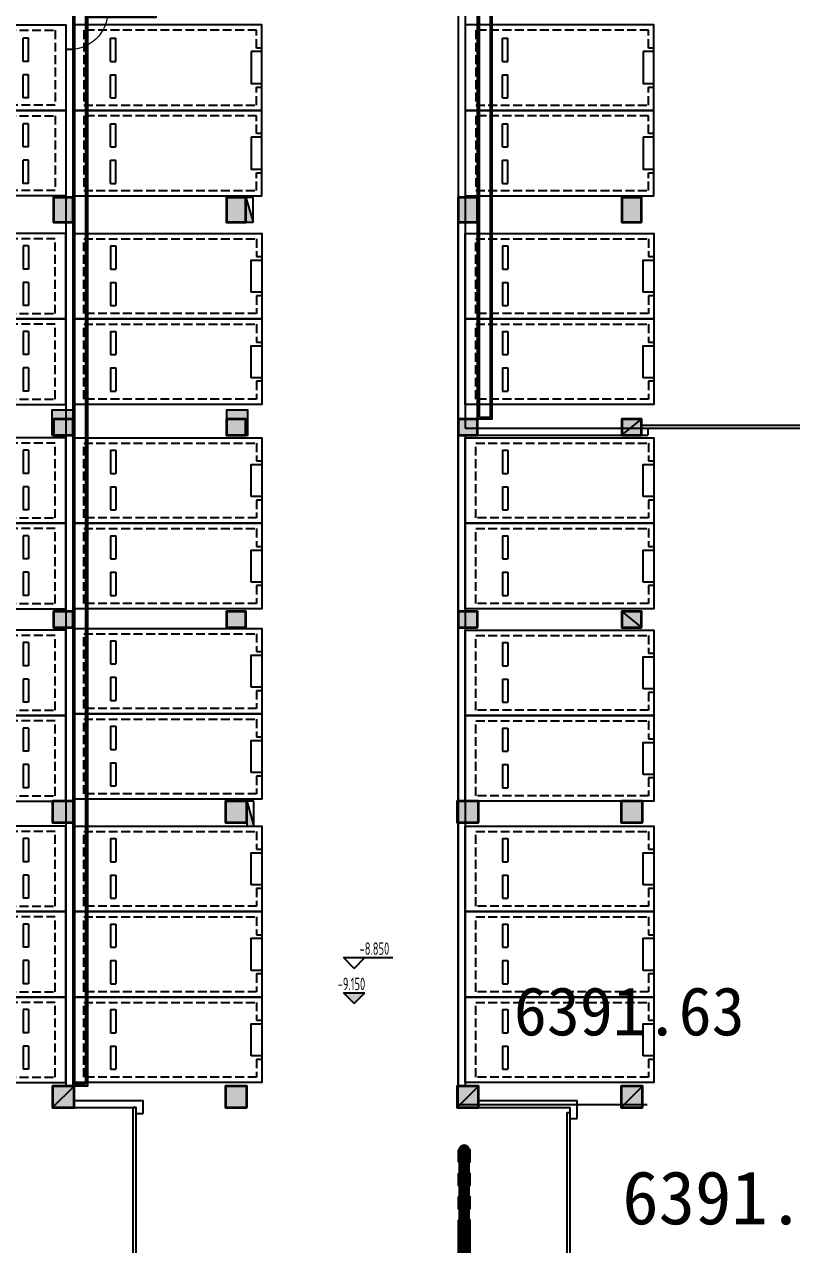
# Model space of a CAD drawing. Extents: x 512858 to 514372, y -232486 to -231710.
# Drawn here: x 512907.68 to 512929.21, y -232214.09 to -232179.83 of the extents above; entities that cross this region are included whole.
import ezdxf

# ---------------------------------------------------------------- set-up
doc = ezdxf.new("R2010")
doc.units = 0
doc.header["$LTSCALE"] = 1000
for name, pattern in [('CACHE2', [0.1875, 0.125, -0.0625]), ('CENTER', [2, 1.25, -0.25, 0.25, -0.25]), ('DASH', [0.35, 0.25, -0.1]), ('新块$0$__DASH', [0.35, 0.25, -0.1]), ('新块$0$DASH', [0.35, 0.25, -0.1])]:
    doc.linetypes.add(name, pattern=pattern)
doc.layers.get('0').update_dxf_attribs({"color": 252})
for name, color, linetype in [('$面积结果', 7, 'Continuous'), ('_0', 252, 'Continuous'), ('A-ANNO-HATC-PATT', 252, 'Continuous'), ('A-ANNO-LEVL', 252, 'Continuous'), ('A-COLU-CONC', 252, 'Continuous'), ('A-DOOR-FIRE', 252, 'Continuous'), ('A-HOLE-H', 252, 'CACHE2'), ('A-WALL-BLOK', 252, 'Continuous'), ('AA-WALL', 252, 'Continuous'), ('AD-普通车位', 252, 'Continuous'), ('B1F_车位$0$P-减速带', 252, 'Continuous'), ('ROAD_DOTE', 252, 'CENTER'), ('新块$0$A-PARK-D', 252, 'Continuous'), ('新块$0$AD-普通车位', 252, '新块$0$DASH')]:
    doc.layers.add(name, color=color, linetype=linetype)
for name, color, linetype, lineweight in [('P-FIRE-FH', 252, 'Continuous', 25), ('s-colu-cons', 252, 'Continuous', 35), ('S-COLU-HATC', 252, 'Continuous', 25), ('面积-不计容-地下室-1', 4, 'Continuous', 0)]:
    doc.layers.add(name, color=color, linetype=linetype, lineweight=lineweight)
doc.styles.add('_TCH_DIM', font='TSSDENG.shx', dxfattribs={"width": 0.8, "bigfont": 'hztxt.shx'})
doc.styles.add('dw', font='simhei.ttf')

# ---------------------------------------------------------------- blocks, each defined once
blk = doc.blocks.new('新块$0$A$C0EC85F9A')
at = {"layer": '新块$0$A-PARK-D'}
for p, q in [((1025, 1200), (375, 1200)), ((375, 1050), (375, 1200)), ((1025, 1050), (375, 1050)), ((1025, 1050), (1025, 1200)), ((2050, 1200), (1400, 1200)), ((1400, 1050), (1400, 1200)), ((2050, 1050), (1400, 1050)), ((2050, 1050), (2050, 1200))]:
    blk.add_line(p, q, dxfattribs=at)
for points in [[(2400, 0), (2400, 5300), (0, 5300), (0, 0)], [(750, 5000), (1650, 5000), (1650, 5300), (750, 5300)]]:
    blk.add_lwpolyline(points, close=True, dxfattribs=at)
at = {"layer": '新块$0$A-PARK-D', "linetype": '新块$0$__DASH'}
blk.add_lwpolyline([(650, 5300), (650, 5150), (150, 5150), (150, 300), (2250, 300), (2250, 5150), (1750, 5150), (1750, 5300)], dxfattribs=at)
blk = doc.blocks.new('新块$0$dfghgfhfghg')
at = {"layer": '新块$0$A-PARK-D', "extrusion": (-1.87256e-08, 1.87406e-20, 1), "rotation": 8.24447464e-08}
blk.add_blockref('新块$0$A$C0EC85F9A', (-1200, -2800, 0), dxfattribs=at)
blk = doc.blocks.new('A$C040F5B7D')
at = {"layer": '新块$0$AD-普通车位', "extrusion": (2.15467e-06, 6.25413e-07, -1), "zscale": -1}
blk.add_blockref('新块$0$dfghgfhfghg', (-1200, 2800, 0), dxfattribs=at)
blk = doc.blocks.new('CHEWEI')
at = {"layer": 'AD-普通车位', "extrusion": (0, 0, -1), "xscale": -1, "zscale": -1}
for p, rotation in [((-570708, 219216), 270), ((-570708, 216816), 270), ((-570908, 215760), 90), ((-581908, 215760), 90), ((-570908, 213360), 90), ((-581908, 213360), 90), ((-570908, 210023), 90), ((-581908, 210023), 90), ((-570908, 207623), 90), ((-581908, 207623), 90), ((-570908, 204674), 90), ((-581908, 204623), 90), ((-570908, 202274), 90), ((-581908, 202223), 90), ((-570908, 199123), 90), ((-581908, 199123), 90), ((-570908, 196723), 90), ((-581908, 196723), 90), ((-570908, 194323), 90), ((-581908, 194323), 90)]:
    blk.add_blockref('A$C040F5B7D', p, dxfattribs=dict(at, rotation=rotation))
at = {"layer": 'AD-普通车位', "extrusion": (0, 0, -1), "zscale": -1}
for p, rotation in [((-570908, 219216), 90), ((-581908, 219216), 90), ((-570908, 216816), 90), ((-581908, 216816), 90), ((-570708, 215760), 270), ((-570708, 213360), 270), ((-570708, 210023), 270), ((-570708, 207623), 270), ((-570708, 204623), 270), ((-570708, 202223), 270), ((-570708, 199123), 270), ((-570708, 196723), 270), ((-570708, 194323), 270)]:
    blk.add_blockref('A$C040F5B7D', p, dxfattribs=dict(at, rotation=rotation))
blk = doc.blocks.new('地下二层墙柱')
at = {"layer": 'S-COLU-HATC'}
for points in [[(1812889, 604118), (1812889, 604818), (1812339, 604818), (1812339, 604118)], [(1817739, 604118), (1817739, 604818), (1817189, 604818), (1817189, 604118)], [(1824239, 604118), (1824239, 604818), (1823689, 604818), (1823689, 604118)], [(1828839, 604118), (1828839, 604818), (1828289, 604818), (1828289, 604118)], [(1812889, 598143), (1812889, 598593), (1812339, 598593), (1812339, 598143)], [(1817739, 598143), (1817739, 598593), (1817189, 598593), (1817189, 598143)], [(1824239, 598143), (1824239, 598593), (1823689, 598593), (1823689, 598143)], [(1828839, 598143), (1828839, 598593), (1828289, 598593), (1828289, 598143)], [(1812889, 592743), (1812889, 593193), (1812339, 593193), (1812339, 592743)], [(1817739, 592743), (1817739, 593193), (1817189, 593193), (1817189, 592743)], [(1824239, 592743), (1824239, 593193), (1823689, 593193), (1823689, 592743)], [(1828839, 592743), (1828839, 593193), (1828289, 593193), (1828289, 592743)], [(1812914, 587268), (1812914, 587868), (1812314, 587868), (1812314, 587268)], [(1817764, 587268), (1817764, 587868), (1817164, 587868), (1817164, 587268)], [(1824264, 587268), (1824264, 587868), (1823664, 587868), (1823664, 587268)], [(1828864, 587268), (1828864, 587868), (1828264, 587868), (1828264, 587268)], [(1812914, 579268), (1812914, 579868), (1812314, 579868), (1812314, 579268)], [(1817764, 579268), (1817764, 579868), (1817164, 579868), (1817164, 579268)], [(1824264, 579268), (1824264, 579868), (1823664, 579868), (1823664, 579268)], [(1828864, 579268), (1828864, 579868), (1828264, 579868), (1828264, 579268)]]:
    blk.add_hatch(color=256, dxfattribs=at).paths.add_polyline_path(points)
at = {"linetype": 'ByBlock'}
for p, q in [((1828289, 598143), (1828839, 598593)), ((1828289, 593193), (1828839, 592743)), ((1812314, 579268), (1812914, 579868, 0)), ((1823664, 579268, 0), (1824264, 579868)), ((1828264, 579268), (1828864, 579868))]:
    blk.add_line(p, q, dxfattribs=at)
at = {"layer": 's-colu-cons'}
for points in [[(1812889, 604118), (1812889, 604818), (1812339, 604818), (1812339, 604118)], [(1817739, 604118), (1817739, 604818), (1817189, 604818), (1817189, 604118)], [(1824239, 604118), (1824239, 604818), (1823689, 604818), (1823689, 604118)], [(1828839, 604118), (1828839, 604818), (1828289, 604818), (1828289, 604118)], [(1812889, 598143), (1812889, 598593), (1812339, 598593), (1812339, 598143)], [(1817739, 598143), (1817739, 598593), (1817189, 598593), (1817189, 598143)], [(1824239, 598143), (1824239, 598593), (1823689, 598593), (1823689, 598143)], [(1828839, 598143), (1828839, 598593), (1828289, 598593), (1828289, 598143)], [(1812889, 592743), (1812889, 593193), (1812339, 593193), (1812339, 592743)], [(1817739, 592743), (1817739, 593193), (1817189, 593193), (1817189, 592743)], [(1824239, 592743), (1824239, 593193), (1823689, 593193), (1823689, 592743)], [(1828839, 592743), (1828839, 593193), (1828289, 593193), (1828289, 592743)], [(1812914, 587268), (1812914, 587868), (1812314, 587868), (1812314, 587268)], [(1817764, 587268), (1817764, 587868), (1817164, 587868), (1817164, 587268)], [(1824264, 587268), (1824264, 587868), (1823664, 587868), (1823664, 587268)], [(1828864, 587268), (1828864, 587868), (1828264, 587868), (1828264, 587268)], [(1812914, 579268), (1812914, 579868), (1812314, 579868), (1812314, 579268)], [(1817764, 579268), (1817764, 579868), (1817164, 579868), (1817164, 579268)], [(1824264, 579268), (1824264, 579868), (1823664, 579868), (1823664, 579268)], [(1828864, 579268), (1828864, 579868), (1828264, 579868), (1828264, 579268)]]:
    blk.add_lwpolyline(points, close=True, dxfattribs=at)
blk = doc.blocks.new('$TwtSys$00000434')
for p, q in [((-0.5, 0.5), (-0.5, -0.5)), ((-0.5, -0.5), (0.5, 0.5)), ((0.5, 0.5), (-0.5, 0.5)), ((0.5, -0.5), (0.5, 0.5)), ((-0.5, -0.5), (0.5, -0.5))]:
    blk.add_line(p, q)
blk.add_solid([(0.5, -0.5), (0.5, 0.5), (-0.5, -0.5)])
blk = doc.blocks.new('A$C2B566C6E')
at = {"layer": 'P-FIRE-FH', "xscale": 700, "yscale": 200, "zscale": 700, "rotation": 270}
for p in [(45444, -6200), (45469, -23150)]:
    blk.add_blockref('$TwtSys$00000434', p, dxfattribs=at)
blk = doc.blocks.new('B1F_车位$0$减速垄')
at = {"layer": 'B1F_车位$0$P-减速带'}
for points in [[(180, 180), (181, -180, -1)], [(4149, 185), (4150, -176, 1)]]:
    blk.add_hatch(color=253, dxfattribs=at).paths.add_polyline_path(points)
at = {"layer": 'B1F_车位$0$P-减速带', "color": 253, "const_width": 0.224}
blk.add_lwpolyline([(181, -180, -1), (180, 180)], format="xyb", dxfattribs=at)
at = {"layer": 'B1F_车位$0$P-减速带', "color": 8}
for points in [[(181, -180), (541, -180), (541, 181), (180, 180)], [(902, -180), (1263, -179), (1263, 182), (902, 181)], [(1624, -179), (1985, -178), (1984, 182), (1624, 182)], [(2346, -178), (2706, -178), (2706, 183), (2345, 183)], [(3067, -177), (3428, -177), (3428, 184), (3067, 184)], [(3789, -176), (4150, -176), (4149, 185), (3788, 184)]]:
    blk.add_lwpolyline(points, close=True, dxfattribs=at)
at = {"layer": 'B1F_车位$0$P-减速带', "color": 253}
for points in [[(2706, -178), (3067, -177), (3067, 184), (2706, 183)], [(3428, -177), (3789, -176), (3788, 184), (3428, 184)]]:
    blk.add_lwpolyline(points, close=True, dxfattribs=at)
at = {"layer": 'B1F_车位$0$P-减速带', "color": 8}
for points in [[(180, 180), (541, 181), (181, -180), (541, -180)], [(902, 181), (1263, 182), (902, -180), (1263, -179)], [(1624, 182), (1984, 182), (1624, -179), (1985, -178)], [(2345, 183), (2706, 183), (2346, -178), (2706, -178)], [(3067, 184), (3428, 184), (3067, -177), (3428, -177)], [(3788, 184), (4149, 185), (3789, -176), (4150, -176)]]:
    blk.add_solid(points, dxfattribs=at)
at = {"layer": 'B1F_车位$0$P-减速带', "color": 253}
for points in [[(541, 181), (902, 181), (541, -180), (902, -180)], [(1263, 182), (1624, 182), (1263, -179), (1624, -179)], [(1984, 182), (2345, 183), (1985, -178), (2346, -178)], [(2706, 183), (3067, 184), (2706, -178), (3067, -177)], [(3428, 184), (3788, 184), (3428, -177), (3789, -176)]]:
    blk.add_solid(points, dxfattribs=at)
blk = doc.blocks.new('$DorLib2D$00000126')
at = {"color": 0, "linetype": 'Continuous'}
for p, q in [((-0.532, 0.5), (-0.532, 0.9)), ((0.532, 0.9), (0.532, 0.5))]:
    blk.add_line(p, q, dxfattribs=at)
at = {"color": 0, "linetype": 'DASH'}
for p, q in [((-0.532, 0.9), (0.532, 0.9)), ((-0.532, 0.5), (0.532, 0.5))]:
    blk.add_line(p, q, dxfattribs=at)
blk = doc.blocks.new('$DorLib2D$00000001')
for p, q in [((0.45, 0.975), (0.5, 0.975)), ((0.45, 0), (0.45, 0.975)), ((0.5, 0), (0.5, 0.975)), ((0.5, 0), (0.45, 0))]:
    blk.add_line(p, q)
at = {"lineweight": 13}
blk.add_arc((0.475, 0), 0.975, 91.4693, 180, dxfattribs=at)
blk = doc.blocks.new('B-BZZ')
at = {"layer": 'A-ANNO-HATC-PATT'}
for points in [[(570549, -32678), (570549, -33378), (571099, -33378), (571099, -32678)], [(575399, -32678), (575399, -33378), (575949, -33378), (575949, -32678)], [(581899, -32678), (581899, -33378), (582449, -33378), (582449, -32678)], [(586499, -32678), (586499, -33378), (587049, -33378), (587049, -32678)], [(570499, -38653), (570499, -39353), (571099, -39353), (571099, -38653)], [(575399, -38653), (575399, -39353), (575999, -39353), (575999, -38653)], [(581899, -38903), (581899, -39353), (582449, -39353), (582449, -38903)], [(586499, -38903), (586499, -39353), (587049, -39353), (587049, -38903)], [(570549, -44303), (570549, -44753), (571099, -44753), (571099, -44303)], [(575399, -44303), (575399, -44753), (575949, -44753), (575949, -44303)], [(581899, -44303), (581899, -44753), (582449, -44753), (582449, -44303)], [(586499, -44303), (586499, -44753), (587049, -44753), (587049, -44303)], [(570524, -49628), (570524, -50228), (571124, -50228), (571124, -49628)], [(575374, -49628), (575374, -50228), (575974, -50228), (575974, -49628)], [(581874, -49628), (581874, -50228), (582474, -50228), (582474, -49628)], [(586474, -49628), (586474, -50228), (587074, -50228), (587074, -49628)], [(570524, -57628), (570524, -58228), (571124, -58228), (571124, -57628)], [(575374, -57628), (575374, -58228), (575974, -58228), (575974, -57628)], [(581874, -57628), (581874, -58228), (582474, -58228), (582474, -57628)], [(586474, -57628), (586474, -58228), (587074, -58228), (587074, -57628)]]:
    blk.add_hatch(color=256, dxfattribs=at).paths.add_polyline_path(points, flags=17)
at = {"layer": 'A-COLU-CONC'}
for points in [[(570549, -33378), (571099, -33378), (571099, -32678), (570549, -32678)], [(575399, -33378), (575949, -33378), (575949, -32678), (575399, -32678)], [(581899, -33378), (582449, -33378), (582449, -32678), (581899, -32678)], [(586499, -33378), (587049, -33378), (587049, -32678), (586499, -32678)], [(570499, -39353), (571099, -39353), (571099, -38653), (570499, -38653)], [(575399, -39353), (575999, -39353), (575999, -38653), (575399, -38653)], [(581899, -39353), (582449, -39353), (582449, -38903), (581899, -38903)], [(586499, -39353), (587049, -39353), (587049, -38903), (586499, -38903)], [(570549, -44753), (571099, -44753), (571099, -44303), (570549, -44303)], [(575399, -44753), (575949, -44753), (575949, -44303), (575399, -44303)], [(581899, -44753), (582449, -44753), (582449, -44303), (581899, -44303)], [(586499, -44753), (587049, -44753), (587049, -44303), (586499, -44303)], [(570524, -50228), (571124, -50228), (571124, -49628), (570524, -49628)], [(575374, -50228), (575974, -50228), (575974, -49628), (575374, -49628)], [(581874, -50228), (582474, -50228), (582474, -49628), (581874, -49628)], [(586474, -50228), (587074, -50228), (587074, -49628), (586474, -49628)], [(570524, -58228), (571124, -58228), (571124, -57628), (570524, -57628)], [(575374, -58228), (575974, -58228), (575974, -57628), (575374, -57628)], [(581874, -58228), (582474, -58228), (582474, -57628), (581874, -57628)], [(586474, -58228), (587074, -58228), (587074, -57628), (586474, -57628)]]:
    blk.add_lwpolyline(points, close=True, dxfattribs=at)

msp = doc.modelspace()

# ---------------------------------------------------------------- hatches: boundary and pattern name
at = {"layer": 'A-ANNO-LEVL'}
msp.add_hatch(color=252, dxfattribs=at).paths.add_polyline_path([(512916.931, -232207.326), (512916.631, -232207.026), (512917.231, -232207.026)], flags=17)

# ---------------------------------------------------------------- linework, layer by layer
at = {"layer": 'A-ANNO-LEVL', "color": 252}
for p, q in [((512916.931, -232206.335), (512916.631, -232206.035)), ((512916.631, -232206.035), (512918.021, -232206.035)), ((512916.931, -232206.335), (512917.231, -232206.035)), ((512916.931, -232207.326), (512916.631, -232207.026)), ((512916.631, -232207.026), (512917.231, -232207.026)), ((512916.931, -232207.326), (512917.231, -232207.026))]:
    msp.add_line(p, q, dxfattribs=at)
at = {"layer": 'A-HOLE-H', "color": 252, "linetype": 'ByBlock'}
for points in [[(512909.046, -232209.641), (512909.046, -232179.241), (512911.366, -232179.241), (512911.366, -232179.641), (512909.446, -232179.641), (512909.446, -232209.641)], [(512920.396, -232190.916), (512920.396, -232179.041), (512921.466, -232179.041), (512921.466, -232179.441), (512920.796, -232179.441), (512920.796, -232190.916)]]:
    msp.add_lwpolyline(points, close=True, dxfattribs=at)
at = {"layer": 'A-HOLE-H', "color": 252}
for points in [[(512909.096, -232209.591), (512909.096, -232179.291), (512911.316, -232179.291), (512911.316, -232179.591), (512909.396, -232179.591), (512909.396, -232209.591)], [(512920.446, -232190.866), (512920.446, -232179.091), (512921.416, -232179.091), (512921.416, -232179.391), (512920.746, -232179.391), (512920.746, -232190.866)]]:
    msp.add_lwpolyline(points, close=True, dxfattribs=at)
at = {"layer": 'A-WALL-BLOK', "color": 252}
for p, q in [((512919.846, -232179.041), (512919.846, -232191.266)), ((512920.046, -232179.041), (512920.046, -232191.166)), ((512908.846, -232180.541), (512908.846, -232209.641)), ((512909.046, -232180.541), (512909.046, -232209.641)), ((512919.846, -232191.266), (512919.846, -232209.641)), ((512920.046, -232191.166), (512925.171, -232191.166)), ((512920.046, -232191.366), (512925.171, -232191.366)), ((512920.046, -232191.366), (512920.046, -232209.641)), ((512909.046, -232209.641), (512908.846, -232209.641)), ((512920.046, -232209.641), (512919.846, -232209.641)), ((512909.071, -232210.041), (512911.012, -232210.041)), ((512909.071, -232210.041), (512909.071, -232210.241)), ((512911.012, -232210.409), (512911.012, -232210.041)), ((512920.421, -232210.041), (512923.189, -232210.041)), ((512920.421, -232210.041), (512920.421, -232210.241)), ((512923.189, -232210.555), (512923.189, -232210.041)), ((512909.071, -232210.241), (512910.812, -232210.241)), ((512910.812, -232210.409), (512910.812, -232210.241)), ((512920.421, -232210.241), (512922.989, -232210.241)), ((512922.989, -232210.555), (512922.989, -232210.241))]:
    msp.add_line(p, q, dxfattribs=at)
for points in [[(512909.046, -232180.541), (512908.846, -232180.541)], [(512925.171, -232191.166), (512925.171, -232191.366)], [(512910.812, -232210.409), (512911.012, -232210.409)], [(512922.989, -232210.555), (512923.189, -232210.555)]]:
    msp.add_lwpolyline(points, dxfattribs=at)
at = {"layer": 'ROAD_DOTE', "color": 252}
for q in [(512919.854, -232184.831), (512925.154, -232210.155)]:
    msp.add_line((512919.854, -232210.155), q, dxfattribs=at)

# ---------------------------------------------------------------- block references
at = {"color": 252, "xscale": 0.001, "yscale": 0.001, "zscale": 0.001}
msp.add_blockref('地下二层墙柱', (511096.158, -232789.509), dxfattribs=at)
at = {"layer": '_0', "color": 252, "xscale": 0.001, "yscale": 0.001, "zscale": 0.001}
msp.add_blockref('A$C2B566C6E', (512868.552, -232178.841), dxfattribs=at)
at = {"layer": 'A-DOOR-FIRE', "color": 252, "zscale": 0.2}
for name, p, xscale, yscale, rotation in [('$DorLib2D$00000001', (512908.946, -232179.991), -1.1, 1.1, 270.0000000000007), ('$DorLib2D$00000126', (512910.912, -232213.159), 5.5, 0.2, 90), ('$DorLib2D$00000126', (512923.089, -232213.305), 5.5, 0.2, 90)]:
    msp.add_blockref(name, p, dxfattribs=dict(at, xscale=xscale, yscale=yscale, rotation=rotation))
at = {"layer": 'A-DOOR-FIRE', "color": 252, "xscale": 5.5, "yscale": 0.2, "zscale": 0.2}
msp.add_blockref('$DorLib2D$00000126', (512927.921, -232191.266), dxfattribs=at)
at = {"layer": 'AA-WALL', "color": 252, "xscale": 0.001, "yscale": 0.001, "zscale": 0.001}
for name, p in [('B-BZZ', (512337.948, -232152.013)), ('CHEWEI', (512338.137, -232401.464))]:
    msp.add_blockref(name, p, dxfattribs=at)
at = {"layer": 'B1F_车位$0$P-减速带', "color": 252, "xscale": 0.0009107163936434, "yscale": 0.0009107163936434, "zscale": 0.0009107163936434, "rotation": 269.9363979256362}
msp.add_blockref('B1F_车位$0$减速垄', (512920.019, -232211.27), dxfattribs=at)

# ---------------------------------------------------------------- texts
at = {"layer": '$面积结果', "color": 4, "style": 'dw'}
msp.add_text('6391.63', height=1.3597, dxfattribs=at).set_placement((512921.414, -232208.218))
at = {"layer": 'A-ANNO-LEVL', "color": 252, "style": '_TCH_DIM', "width": 0.64}
for s, p in [('-8.850', (512917.084, -232205.957)), ('-9.150', (512916.468, -232206.948))]:
    msp.add_text(s, height=0.35, dxfattribs=at).set_placement(p)
at = {"layer": '面积-不计容-地下室-1', "linetype": 'DASH', "ltscale": 3, "style": 'dw'}
msp.add_text('6391.63', height=1.5, dxfattribs=at).set_placement((512924.456, -232213.522))

doc.saveas('drawing.dxf')
